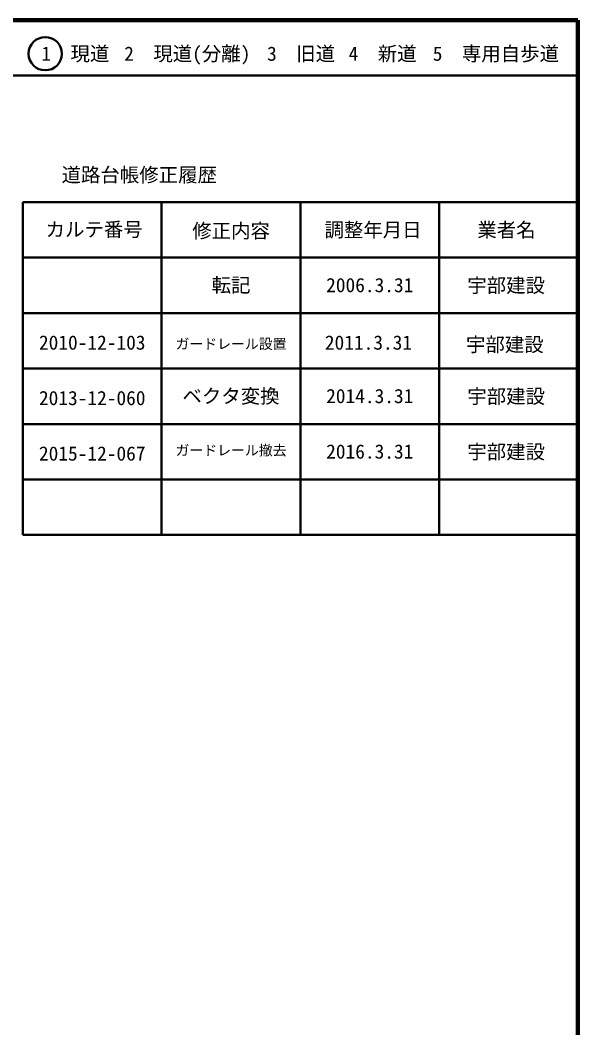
# Model space of a CAD drawing. Units: millimetres, scale not verified. Extents: x 40000 to 680000, y 20000 to 380000.
# Drawn here: x 579500 to 680000, y 198357 to 380000 of the extents above; entities that cross this region are included whole.
import ezdxf
from ezdxf.enums import TextEntityAlignment as Align

# ---------------------------------------------------------------- set-up
doc = ezdxf.new("R2010")
doc.units = ezdxf.units.MM
doc.header["$LTSCALE"] = 1000
for name, color, linetype, lineweight in [('M-TTL', 2, 'Continuous', 140), ('M-TTL-FRAM', 2, 'Continuous', 50), ('M-TTL-LINE', 7, 'Continuous', 50)]:
    doc.layers.add(name, color=color, linetype=linetype, lineweight=lineweight)
doc.layers.add('M-TTL-TXT', color=7, linetype='Continuous')
doc.styles.add('ＭＳ ゴシック', font='')
doc.styles.get('ＭＳ ゴシック').set_extended_font_data('MS Gothic')

msp = doc.modelspace()

# ---------------------------------------------------------------- linework, layer by layer
at = {"layer": 'M-TTL'}
for p, q in [((680000, 380000), (40000, 380000)), ((680000, 20000), (680000, 380000))]:
    msp.add_line(p, q, dxfattribs=at)
at = {"layer": 'M-TTL-FRAM'}
for p, q in [((580000, 347197), (580000, 287197)), ((580000, 347197), (680000, 347197)), ((580000, 287197), (680000, 287197))]:
    msp.add_line(p, q, dxfattribs=at)
at = {"layer": 'M-TTL-LINE'}
for p, q in [((40000, 370000), (680000, 370000)), ((605000, 347197), (605000, 287197)), ((630000, 347197), (630000, 287197)), ((655000, 347197), (655000, 287197)), ((580000, 337197), (680000, 337197)), ((580000, 327197), (680000, 327197)), ((580000, 317197), (680000, 317197)), ((580000, 307197), (680000, 307197)), ((580000, 297197), (680000, 297197))]:
    msp.add_line(p, q, dxfattribs=at)
msp.add_circle((584031, 373958), 3000, dxfattribs=at)

# ---------------------------------------------------------------- texts
at = {"layer": 'M-TTL-TXT', "style": 'ＭＳ ゴシック'}
for s, p in [('1\u3000現道', (589448, 373958)), ('2\u3000現道(分離)', (609619, 373958)), ('3\u3000旧道', (630121, 373958)), ('4\u3000新道', (644824, 373958)), ('5\u3000専用自歩道', (665228, 373958)), ('道路台帳修正履歴', (600968, 352113)), ('カルテ番号', (592839, 342277)), ('修正内容', (617509, 342023)), ('調整年月日', (643089, 342197)), ('業者名', (667134, 342197)), ('転記', (617500, 332245)), ('2006.3.31', (642500, 332245)), ('宇部建設', (667077, 332189)), ('宇部建設', (666845, 321526)), ('ベクタ変換', (617500, 312245)), ('2014.3.31', (642500, 312245)), ('宇部建設', (667077, 312189)), ('2016.3.31', (642500, 302245)), ('宇部建設', (667077, 302189))]:
    msp.add_text(s, height=2566, dxfattribs=at).set_placement(p, align=Align.MIDDLE_CENTER)
for s, height, p in [('2010-12-103', 2566, (592489, 319833)), ('ガードレール設置', 1833, (617500, 320181)), ('2011.3.31', 2566, (642268, 319833)), ('2013-12-060', 2566, (592489, 309833)), ('2015-12-067', 2566, (592489, 299833))]:
    msp.add_text(s, height=height, dxfattribs=at).set_placement(p, align=Align.BOTTOM_CENTER)
msp.add_text('ガードレール撤去', height=1833, dxfattribs=at).set_placement((607500, 300995), align=Align.BOTTOM_LEFT)

doc.saveas('drawing.dxf')
